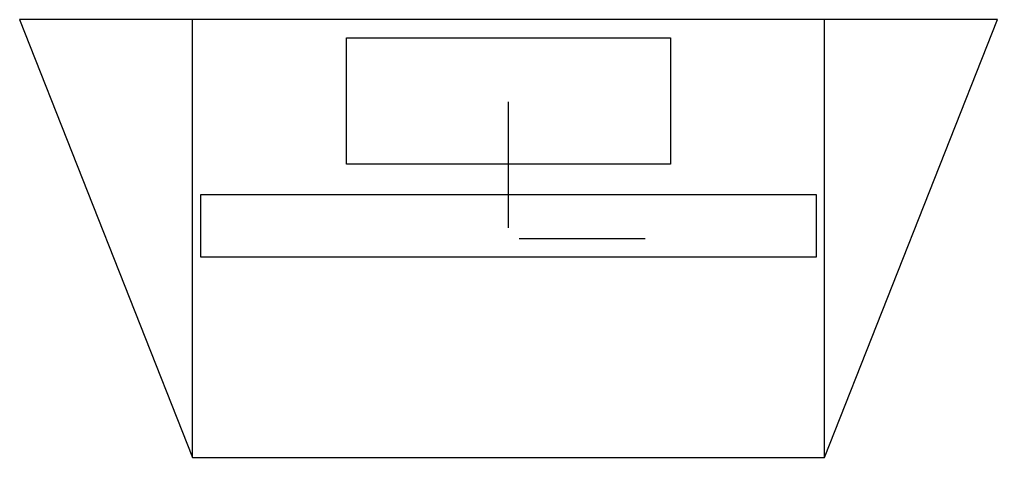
# Model space of a CAD drawing. Header units: millimetres. Extents: x -81 to 80, y -36 to 36.
import ezdxf

# ---------------------------------------------------------------- set-up
doc = ezdxf.new("R2010")
doc.units = ezdxf.units.MM
doc.layers.get('0').update_dxf_attribs({"linetype": 'CONTINUOUS'})

msp = doc.modelspace()

# ---------------------------------------------------------------- linework, layer by layer
for p, q in [((-52, -36), (-52, 36)), ((52, -36), (52, 36)), ((0, 1.75), (0, 22.5)), ((1.75, 0), (22.5, 0))]:
    msp.add_line(p, q)
for points in [[(52, -36), (80.5, 36), (-80.5, 36), (-52, -36)], [(-26.65, 12.2), (-26.65, 33), (26.65, 33), (26.65, 12.2)], [(50.7, 7.2), (-50.7, 7.2), (-50.7, -3), (50.7, -3)]]:
    msp.add_lwpolyline(points, close=True)

doc.saveas('drawing.dxf')
